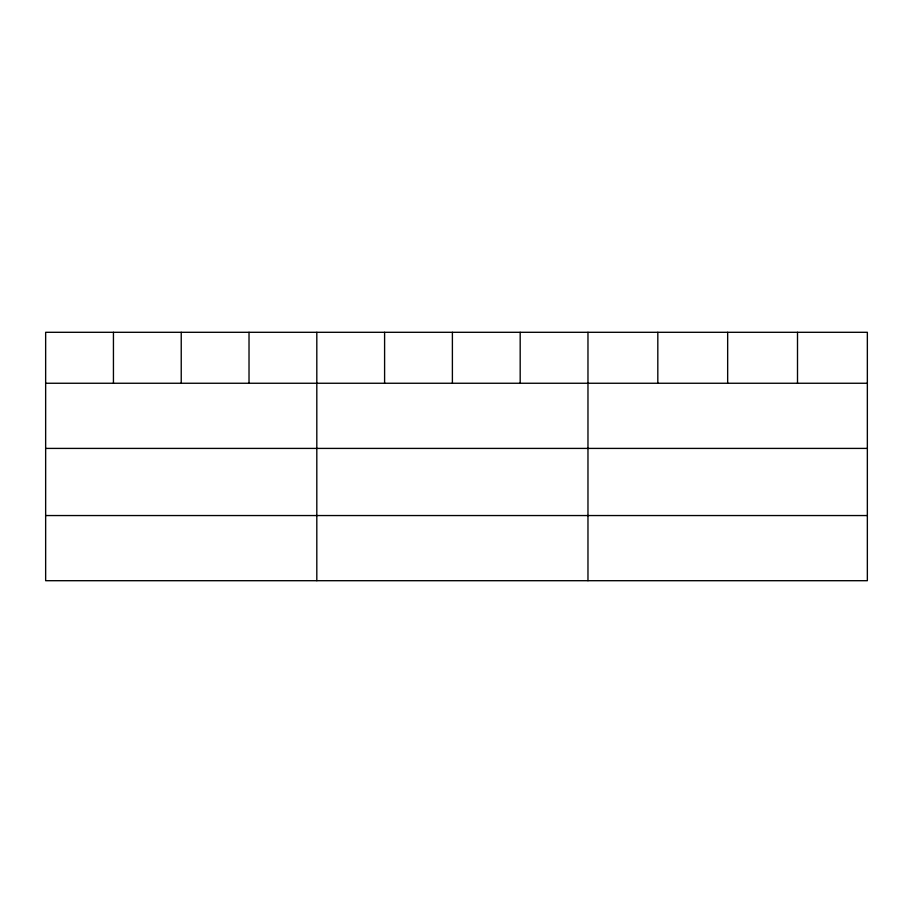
<?xml version="1.0" encoding="UTF-8"?>
<svg xmlns="http://www.w3.org/2000/svg" width="913" height="913" viewBox="0 0 913 913"><rect width="100%" height="100%" fill="white"/><g stroke="black" fill="none" stroke-linecap="round" stroke-linejoin="round"><path stroke-width="1.37" d="M867.35 448.409L867.35 332.298L45.65 332.298L45.65 580.702L867.35 580.702L867.35 448.409L45.65 448.409M45.65 383.255L867.35 383.255M45.65 515.548L867.35 515.548M797.505 332.298L797.505 383.255M727.661 332.298L727.661 383.255M657.817 332.298L657.817 383.255M587.972 332.298L587.972 580.702M520.182 332.298L520.182 383.255M452.392 332.298L452.392 383.255M384.601 332.298L384.601 383.255M316.811 332.298L316.811 580.702M249.021 332.298L249.021 383.255M181.231 332.298L181.231 383.255M113.44 332.298L113.44 383.255"/></g></svg>
